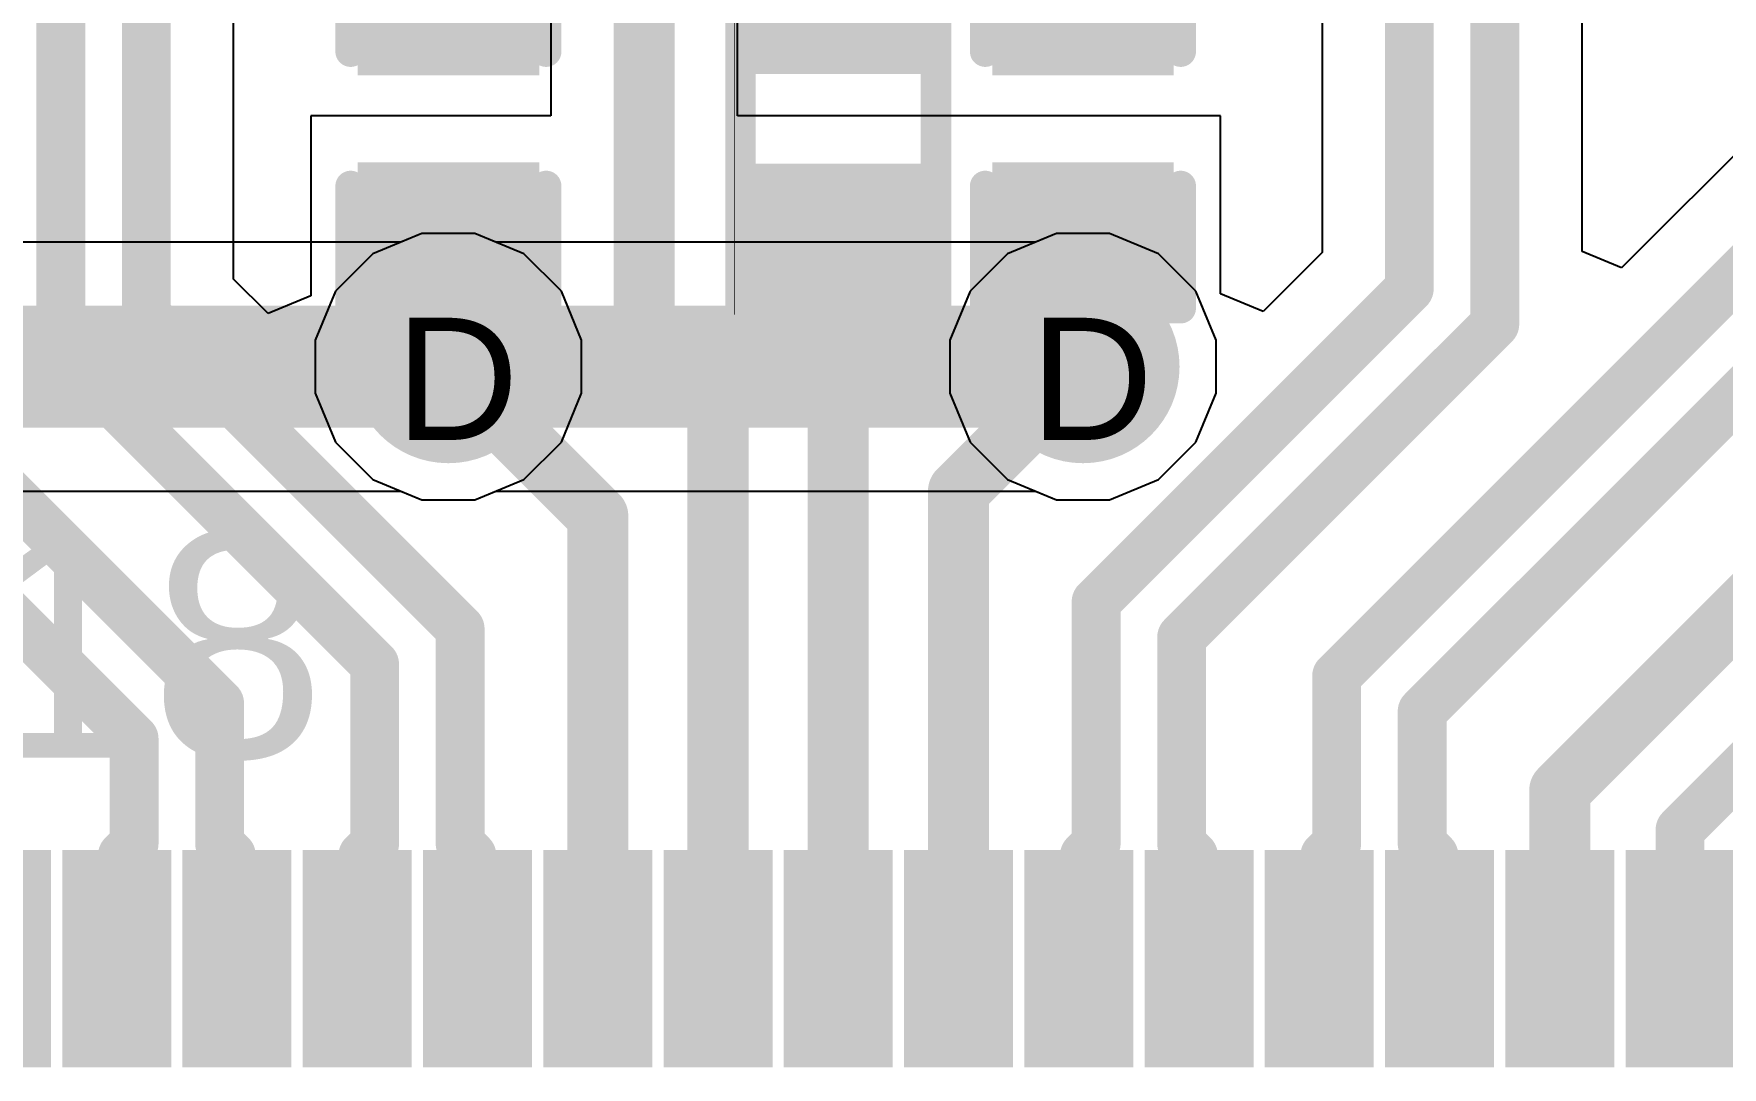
# Model space of a CAD drawing. Header units: inches. Extents: x 0 to 5032, y 0 to 5323.
# Drawn here: x 140.1 to 147.12, y 78.59 to 82.89 of the extents above; entities that cross this region are included whole.
import ezdxf

# ---------------------------------------------------------------- set-up
doc = ezdxf.new("R2010")
doc.units = ezdxf.units.IN
for name, color, linetype in [('Bottom Layer', 5, 'Continuous'), ('Bottom Solder', 6, 'Continuous'), ('Drill Drawing', 1, 'Continuous'), ('Layer 1', 16, 'Continuous'), ('Layer 2', 76, 'Continuous'), ('Top Layer', 1, 'Continuous'), ('Top Overlay', 2, 'Continuous'), ('Top Paste', 8, 'Continuous'), ('Top Solder', 216, 'Continuous'), ('Via Holes', 16, 'Continuous')]:
    doc.layers.add(name, color=color, linetype=linetype)
doc.styles.add('Arial', font='', dxfattribs={"height": 0.2})
doc.styles.get('Arial').set_extended_font_data('Arial')

# ---------------------------------------------------------------- blocks, each defined once
blk = doc.blocks.new('____0402_183')
at = {"layer": 'Top Layer'}
for points in [[(-0.6985, -0.3175), (-0.6985, 0.3174999999999999), (-0.2413000000000001, 0.3175), (-0.2412999999999999, -0.3174999999999999)], [(0.2413000000000001, -0.3175), (0.2412999999999999, 0.3174999999999999), (0.6985, 0.3175), (0.6985, -0.3174999999999999)]]:
    blk.add_hatch(color=1, dxfattribs=at).paths.add_polyline_path(points)
at = {"layer": 'Top Paste'}
for points in [[(-0.6985, -0.3175), (-0.6985, 0.3174999999999999), (-0.2413000000000001, 0.3175), (-0.2412999999999999, -0.3174999999999999)], [(0.2413000000000001, -0.3175), (0.2412999999999999, 0.3174999999999999), (0.6985, 0.3175), (0.6985, -0.3174999999999999)]]:
    blk.add_hatch(color=8, dxfattribs=at).paths.add_polyline_path(points)
at = {"layer": 'Top Solder'}
for points in [[(-0.7584998799999999, -0.3774998800000001), (-0.7584998799999999, 0.3774998799999999), (-0.1813001200000001, 0.3774998800000001), (-0.1813001199999999, -0.3774998799999999)], [(0.1813001200000001, -0.3774998800000001), (0.1813001199999999, 0.3774998799999999), (0.7584998799999999, 0.3774998800000001), (0.7584998799999999, -0.3774998799999999)]]:
    blk.add_hatch(color=216, dxfattribs=at).paths.add_polyline_path(points)
at = {"layer": 'Top Overlay'}
for points in [[(-0.2794, 0.4064, 0.127, 0.127, 0), (-0.7874, 0.4064, 0.127, 0.127, 0)], [(-0.7874, -0.4064, 0.127, 0.127, 0), (-0.7874, 0.4064, 0.127, 0.127, 0)], [(0.7874, 0.4064, 0.127, 0.127, 0), (0.2794, 0.4064, 0.127, 0.127, 0)], [(0.7874, -0.4064, 0.127, 0.127, 0), (0.7874, 0.4064, 0.127, 0.127, 0)], [(-0.2794, -0.4064, 0.127, 0.127, 0), (-0.7874, -0.4064, 0.127, 0.127, 0)], [(0.7874, -0.4064, 0.127, 0.127, 0), (0.2794, -0.4064, 0.127, 0.127, 0)]]:
    blk.add_lwpolyline(points, format="xyseb", dxfattribs=at)
for points in [[(-0.8191499999999999, 0.4064, 0.0635, 0.0635, 1), (-0.7556499999999999, 0.4064, 0.0635, 0.0635, 1)], [(-0.8191499999999999, 0.4064, 0.0635, 0.0635, 1), (-0.7556499999999999, 0.4064, 0.0635, 0.0635, 1)], [(-0.31115, 0.4064, 0.0635, 0.0635, 1), (-0.24765, 0.4064, 0.0635, 0.0635, 1)], [(0.24765, 0.4064, 0.0635, 0.0635, 1), (0.31115, 0.4064, 0.0635, 0.0635, 1)], [(0.7556499999999999, 0.4064, 0.0635, 0.0635, 1), (0.8191499999999999, 0.4064, 0.0635, 0.0635, 1)], [(0.7556499999999999, 0.4064, 0.0635, 0.0635, 1), (0.8191499999999999, 0.4064, 0.0635, 0.0635, 1)], [(-0.8191499999999999, -0.4064, 0.0635, 0.0635, 1), (-0.7556499999999999, -0.4064, 0.0635, 0.0635, 1)], [(-0.8191499999999999, -0.4064, 0.0635, 0.0635, 1), (-0.7556499999999999, -0.4064, 0.0635, 0.0635, 1)], [(-0.31115, -0.4064, 0.0635, 0.0635, 1), (-0.24765, -0.4064, 0.0635, 0.0635, 1)], [(0.24765, -0.4064, 0.0635, 0.0635, 1), (0.31115, -0.4064, 0.0635, 0.0635, 1)], [(0.7556499999999999, -0.4064, 0.0635, 0.0635, 1), (0.8191499999999999, -0.4064, 0.0635, 0.0635, 1)], [(0.7556499999999999, -0.4064, 0.0635, 0.0635, 1), (0.8191499999999999, -0.4064, 0.0635, 0.0635, 1)]]:
    blk.add_lwpolyline(points, format="xyseb", close=True, dxfattribs=at)
blk = doc.blocks.new('____0402_184')
at = {"layer": 'Top Layer'}
for points in [[(-0.6985, -0.3175), (-0.6985, 0.3174999999999999), (-0.2413000000000001, 0.3175), (-0.2412999999999999, -0.3174999999999999)], [(0.2413000000000001, -0.3175), (0.2412999999999999, 0.3174999999999999), (0.6985, 0.3175), (0.6985, -0.3174999999999999)]]:
    blk.add_hatch(color=1, dxfattribs=at).paths.add_polyline_path(points)
at = {"layer": 'Top Paste'}
for points in [[(-0.6985, -0.3175), (-0.6985, 0.3174999999999999), (-0.2413000000000001, 0.3175), (-0.2412999999999999, -0.3174999999999999)], [(0.2413000000000001, -0.3175), (0.2412999999999999, 0.3174999999999999), (0.6985, 0.3175), (0.6985, -0.3174999999999999)]]:
    blk.add_hatch(color=8, dxfattribs=at).paths.add_polyline_path(points)
at = {"layer": 'Top Solder'}
for points in [[(-0.7584998799999999, -0.3774998800000001), (-0.7584998799999999, 0.3774998799999999), (-0.1813001200000001, 0.3774998800000001), (-0.1813001199999999, -0.3774998799999999)], [(0.1813001200000001, -0.3774998800000001), (0.1813001199999999, 0.3774998799999999), (0.7584998799999999, 0.3774998800000001), (0.7584998799999999, -0.3774998799999999)]]:
    blk.add_hatch(color=216, dxfattribs=at).paths.add_polyline_path(points)
at = {"layer": 'Top Overlay'}
for points in [[(-0.2794, 0.4064, 0.127, 0.127, 0), (-0.7874, 0.4064, 0.127, 0.127, 0)], [(-0.7874, -0.4064, 0.127, 0.127, 0), (-0.7874, 0.4064, 0.127, 0.127, 0)], [(0.7874, 0.4064, 0.127, 0.127, 0), (0.2794, 0.4064, 0.127, 0.127, 0)], [(0.7874, -0.4064, 0.127, 0.127, 0), (0.7874, 0.4064, 0.127, 0.127, 0)], [(-0.2794, -0.4064, 0.127, 0.127, 0), (-0.7874, -0.4064, 0.127, 0.127, 0)], [(0.7874, -0.4064, 0.127, 0.127, 0), (0.2794, -0.4064, 0.127, 0.127, 0)]]:
    blk.add_lwpolyline(points, format="xyseb", dxfattribs=at)
for points in [[(-0.8191499999999999, 0.4064, 0.0635, 0.0635, 1), (-0.7556499999999999, 0.4064, 0.0635, 0.0635, 1)], [(-0.8191499999999999, 0.4064, 0.0635, 0.0635, 1), (-0.7556499999999999, 0.4064, 0.0635, 0.0635, 1)], [(-0.31115, 0.4064, 0.0635, 0.0635, 1), (-0.24765, 0.4064, 0.0635, 0.0635, 1)], [(0.24765, 0.4064, 0.0635, 0.0635, 1), (0.31115, 0.4064, 0.0635, 0.0635, 1)], [(0.7556499999999999, 0.4064, 0.0635, 0.0635, 1), (0.8191499999999999, 0.4064, 0.0635, 0.0635, 1)], [(0.7556499999999999, 0.4064, 0.0635, 0.0635, 1), (0.8191499999999999, 0.4064, 0.0635, 0.0635, 1)], [(-0.8191499999999999, -0.4064, 0.0635, 0.0635, 1), (-0.7556499999999999, -0.4064, 0.0635, 0.0635, 1)], [(-0.8191499999999999, -0.4064, 0.0635, 0.0635, 1), (-0.7556499999999999, -0.4064, 0.0635, 0.0635, 1)], [(-0.31115, -0.4064, 0.0635, 0.0635, 1), (-0.24765, -0.4064, 0.0635, 0.0635, 1)], [(0.24765, -0.4064, 0.0635, 0.0635, 1), (0.31115, -0.4064, 0.0635, 0.0635, 1)], [(0.7556499999999999, -0.4064, 0.0635, 0.0635, 1), (0.8191499999999999, -0.4064, 0.0635, 0.0635, 1)], [(0.7556499999999999, -0.4064, 0.0635, 0.0635, 1), (0.8191499999999999, -0.4064, 0.0635, 0.0635, 1)]]:
    blk.add_lwpolyline(points, format="xyseb", close=True, dxfattribs=at)
blk = doc.blocks.new('R___0402_203')
at = {"layer": 'Top Layer'}
for points in [[(-0.6985, -0.3175), (-0.6985, 0.3174999999999999), (-0.2413000000000001, 0.3175), (-0.2412999999999999, -0.3174999999999999)], [(0.2413000000000001, -0.3175), (0.2412999999999999, 0.3174999999999999), (0.6985, 0.3175), (0.6985, -0.3174999999999999)]]:
    blk.add_hatch(color=1, dxfattribs=at).paths.add_polyline_path(points)
at = {"layer": 'Top Paste'}
for points in [[(-0.6985, -0.3175), (-0.6985, 0.3174999999999999), (-0.2413000000000001, 0.3175), (-0.2412999999999999, -0.3174999999999999)], [(0.2413000000000001, -0.3175), (0.2412999999999999, 0.3174999999999999), (0.6985, 0.3175), (0.6985, -0.3174999999999999)]]:
    blk.add_hatch(color=8, dxfattribs=at).paths.add_polyline_path(points)
at = {"layer": 'Top Solder'}
for points in [[(-0.75350116, -0.3725011600000001), (-0.75350116, 0.3725011599999999), (-0.18629884, 0.3725011600000001), (-0.1862988399999999, -0.3725011599999999)], [(0.18629884, -0.3725011600000001), (0.1862988399999999, 0.3725011599999999), (0.75350116, 0.3725011600000001), (0.75350116, -0.3725011599999999)]]:
    blk.add_hatch(color=216, dxfattribs=at).paths.add_polyline_path(points)
at = {"layer": 'Top Overlay'}
for points in [[(-0.7874, -0.4064, 0.127, 0.127, 0), (-0.7874, 0.4064, 0.127, 0.127, 0)], [(0.7874, 0.4064, 0.127, 0.127, 0), (-0.7874, 0.4064, 0.127, 0.127, 0)], [(0.7874, -0.4064, 0.127, 0.127, 0), (0.7874, 0.4064, 0.127, 0.127, 0)], [(0.7874, -0.4064, 0.127, 0.127, 0), (-0.7874, -0.4064, 0.127, 0.127, 0)], [(0.8128, -0.4318, 0.0032258, 0.0032258, 0), (-0.8128, -0.4318, 0.0032258, 0.0032258, 0)]]:
    blk.add_lwpolyline(points, format="xyseb", dxfattribs=at)
for points in [[(-0.8191499999999999, 0.4064, 0.0635, 0.0635, 1), (-0.7556499999999999, 0.4064, 0.0635, 0.0635, 1)], [(-0.8191499999999999, 0.4064, 0.0635, 0.0635, 1), (-0.7556499999999999, 0.4064, 0.0635, 0.0635, 1)], [(0.7556499999999999, 0.4064, 0.0635, 0.0635, 1), (0.8191499999999999, 0.4064, 0.0635, 0.0635, 1)], [(0.7556499999999999, 0.4064, 0.0635, 0.0635, 1), (0.8191499999999999, 0.4064, 0.0635, 0.0635, 1)], [(-0.8191499999999999, -0.4064, 0.0635, 0.0635, 1), (-0.7556499999999999, -0.4064, 0.0635, 0.0635, 1)], [(-0.8191499999999999, -0.4064, 0.0635, 0.0635, 1), (-0.7556499999999999, -0.4064, 0.0635, 0.0635, 1)], [(0.7556499999999999, -0.4064, 0.0635, 0.0635, 1), (0.8191499999999999, -0.4064, 0.0635, 0.0635, 1)], [(0.7556499999999999, -0.4064, 0.0635, 0.0635, 1), (0.8191499999999999, -0.4064, 0.0635, 0.0635, 1)], [(-0.81360518, -0.4318, 0.0016129, 0.0016129, 1), (-0.8119948199999999, -0.4318, 0.0016129, 0.0016129, 1)], [(0.8119948199999999, -0.4318, 0.0016129, 0.0016129, 1), (0.81360518, -0.4318, 0.0016129, 0.0016129, 1)]]:
    blk.add_lwpolyline(points, format="xyseb", close=True, dxfattribs=at)
blk = doc.blocks.new('QFN_64_EP_9_9__208')
at = {"layer": 'Top Layer'}
for points in [[(-3.37500087, 4.050000789999999), (-3.37500087, 4.75000193), (-3.12500137, 4.75000193), (-3.12500137, 4.050000789999999)], [(-2.87499933, 4.050000789999999), (-2.87499933, 4.75000193), (-2.62499983, 4.75000193), (-2.62499983, 4.050000789999999)], [(-2.37500033, 4.050000789999999), (-2.37500033, 4.75000193), (-2.12500083, 4.75000193), (-2.12500083, 4.050000789999999)], [(-1.87499879, 4.050000789999999), (-1.87499879, 4.75000193), (-1.62499929, 4.75000193), (-1.62499929, 4.050000789999999)], [(-1.37499979, 4.050000789999999), (-1.37499979, 4.75000193), (-1.12500029, 4.75000193), (-1.12500029, 4.050000789999999)], [(-0.8750007900000001, 4.050000789999999), (-0.8750007900000001, 4.75000193), (-0.6250012899999999, 4.75000193), (-0.6250012899999999, 4.050000789999999)], [(-0.37499925, 4.050000789999999), (-0.37499925, 4.75000193), (-0.12499975, 4.75000193), (-0.12499975, 4.050000789999999)], [(0.12499975, 4.050000789999999), (0.12499975, 4.75000193), (0.37499925, 4.75000193), (0.37499925, 4.050000789999999)], [(0.6250012899999999, 4.050000789999999), (0.6250012899999999, 4.75000193), (0.8750007900000001, 4.75000193), (0.8750007900000001, 4.050000789999999)], [(1.12500029, 4.050000789999999), (1.12500029, 4.75000193), (1.37499979, 4.75000193), (1.37499979, 4.050000789999999)], [(1.62499929, 4.050000789999999), (1.62499929, 4.75000193), (1.87499879, 4.75000193), (1.87499879, 4.050000789999999)], [(2.12500083, 4.050000789999999), (2.12500083, 4.75000193), (2.37500033, 4.75000193), (2.37500033, 4.050000789999999)], [(2.62499983, 4.050000789999999), (2.62499983, 4.75000193), (2.87499933, 4.75000193), (2.87499933, 4.050000789999999)], [(3.12500137, 4.050000789999999), (3.12500137, 4.75000193), (3.37500087, 4.75000193), (3.37500087, 4.050000789999999)]]:
    blk.add_hatch(color=1, dxfattribs=at).paths.add_polyline_path(points)
at = {"layer": 'Top Paste'}
for points in [[(-3.37500087, 4.050000789999999), (-3.37500087, 4.75000193), (-3.12500137, 4.75000193), (-3.12500137, 4.050000789999999)], [(-2.87499933, 4.050000789999999), (-2.87499933, 4.75000193), (-2.62499983, 4.75000193), (-2.62499983, 4.050000789999999)], [(-2.37500033, 4.050000789999999), (-2.37500033, 4.75000193), (-2.12500083, 4.75000193), (-2.12500083, 4.050000789999999)], [(-1.87499879, 4.050000789999999), (-1.87499879, 4.75000193), (-1.62499929, 4.75000193), (-1.62499929, 4.050000789999999)], [(-1.37499979, 4.050000789999999), (-1.37499979, 4.75000193), (-1.12500029, 4.75000193), (-1.12500029, 4.050000789999999)], [(-0.8750007900000001, 4.050000789999999), (-0.8750007900000001, 4.75000193), (-0.6250012899999999, 4.75000193), (-0.6250012899999999, 4.050000789999999)], [(-0.37499925, 4.050000789999999), (-0.37499925, 4.75000193), (-0.12499975, 4.75000193), (-0.12499975, 4.050000789999999)], [(0.12499975, 4.050000789999999), (0.12499975, 4.75000193), (0.37499925, 4.75000193), (0.37499925, 4.050000789999999)], [(0.6250012899999999, 4.050000789999999), (0.6250012899999999, 4.75000193), (0.8750007900000001, 4.75000193), (0.8750007900000001, 4.050000789999999)], [(1.12500029, 4.050000789999999), (1.12500029, 4.75000193), (1.37499979, 4.75000193), (1.37499979, 4.050000789999999)], [(1.62499929, 4.050000789999999), (1.62499929, 4.75000193), (1.87499879, 4.75000193), (1.87499879, 4.050000789999999)], [(2.12500083, 4.050000789999999), (2.12500083, 4.75000193), (2.37500033, 4.75000193), (2.37500033, 4.050000789999999)], [(2.62499983, 4.050000789999999), (2.62499983, 4.75000193), (2.87499933, 4.75000193), (2.87499933, 4.050000789999999)], [(3.12500137, 4.050000789999999), (3.12500137, 4.75000193), (3.37500087, 4.75000193), (3.37500087, 4.050000789999999)]]:
    blk.add_hatch(color=8, dxfattribs=at).paths.add_polyline_path(points)
at = {"layer": 'Top Solder'}
for points in [[(-3.97659987, 3.94840079), (-3.97659987, 4.85160193), (-3.52340037, 4.85160193), (-3.52340037, 3.94840079)], [(-3.47660087, 3.94840079), (-3.47660087, 4.85160193), (-3.02340137, 4.85160193), (-3.02340137, 3.94840079)], [(-2.97659933, 3.94840079), (-2.97659933, 4.85160193), (-2.52339983, 4.85160193), (-2.52339983, 3.94840079)], [(-2.47660033, 3.94840079), (-2.47660033, 4.85160193), (-2.02340083, 4.85160193), (-2.02340083, 3.94840079)], [(-1.97659879, 3.94840079), (-1.97659879, 4.85160193), (-1.52339929, 4.85160193), (-1.52339929, 3.94840079)], [(-1.47659979, 3.94840079), (-1.47659979, 4.85160193), (-1.02340029, 4.85160193), (-1.02340029, 3.94840079)], [(-0.9766007899999999, 3.94840079), (-0.9766007899999999, 4.85160193), (-0.5234012899999999, 4.85160193), (-0.5234012899999999, 3.94840079)], [(-0.47659925, 3.94840079), (-0.47659925, 4.85160193), (-0.02339974999999996, 4.85160193), (-0.02339975000000004, 3.94840079)], [(0.02339974999999996, 3.94840079), (0.02339975000000004, 4.85160193), (0.47659925, 4.85160193), (0.47659925, 3.94840079)], [(0.5234012899999999, 3.94840079), (0.5234012899999999, 4.85160193), (0.9766007899999999, 4.85160193), (0.9766007899999999, 3.94840079)], [(1.02340029, 3.94840079), (1.02340029, 4.85160193), (1.47659979, 4.85160193), (1.47659979, 3.94840079)], [(1.52339929, 3.94840079), (1.52339929, 4.85160193), (1.97659879, 4.85160193), (1.97659879, 3.94840079)], [(2.02340083, 3.94840079), (2.02340083, 4.85160193), (2.47660033, 4.85160193), (2.47660033, 3.94840079)], [(2.52339983, 3.94840079), (2.52339983, 4.85160193), (2.97659933, 4.85160193), (2.97659933, 3.94840079)], [(3.02340137, 3.94840079), (3.02340137, 4.85160193), (3.47660087, 4.85160193), (3.47660087, 3.94840079)]]:
    blk.add_hatch(color=216, dxfattribs=at).paths.add_polyline_path(points)

msp = doc.modelspace()

# ---------------------------------------------------------------- hatches: boundary and pattern name
at = {"layer": 'Bottom Layer'}
h = msp.add_hatch(color=5, dxfattribs=at)
edge = h.paths.add_edge_path()
edge.add_arc((141.82374988, 81.5023008), 0.2999994, 0, 360)
h = msp.add_hatch(color=5, dxfattribs=at)
edge = h.paths.add_edge_path()
edge.add_arc((144.46214948, 81.5023008), 0.2999994, 0, 360)
at = {"layer": 'Bottom Solder'}
h = msp.add_hatch(color=6, dxfattribs=at)
edge = h.paths.add_edge_path()
edge.add_arc((141.82374988, 81.5023008), 0.4015993999999999, 0, 360)
h = msp.add_hatch(color=6, dxfattribs=at)
edge = h.paths.add_edge_path()
edge.add_arc((144.46214948, 81.5023008), 0.4015993999999999, 0, 360)
at = {"layer": 'Layer 1'}
h = msp.add_hatch(color=16, dxfattribs=at)
edge = h.paths.add_edge_path()
edge.add_arc((141.82374988, 81.5023008), 0.2999994, 0, 360)
h = msp.add_hatch(color=16, dxfattribs=at)
edge = h.paths.add_edge_path()
edge.add_arc((144.46214948, 81.5023008), 0.2999994, 0, 360)
at = {"layer": 'Layer 2'}
h = msp.add_hatch(color=76, dxfattribs=at)
edge = h.paths.add_edge_path()
edge.add_arc((141.82374988, 81.5023008), 0.2999994, 0, 360)
h = msp.add_hatch(color=76, dxfattribs=at)
edge = h.paths.add_edge_path()
edge.add_arc((144.46214948, 81.5023008), 0.2999994, 0, 360)
at = {"layer": 'Top Layer'}
h = msp.add_hatch(color=1, dxfattribs=at)
edge = h.paths.add_edge_path()
edge.add_arc((141.82374988, 81.5023008), 0.2999994, 0, 360)
h = msp.add_hatch(color=1, dxfattribs=at)
edge = h.paths.add_edge_path()
edge.add_arc((144.46214948, 81.5023008), 0.2999994, 0, 360)
at = {"layer": 'Top Solder'}
h = msp.add_hatch(color=216, dxfattribs=at)
edge = h.paths.add_edge_path()
edge.add_arc((141.82374988, 81.5023008), 0.4015993999999999, 0, 360)
h = msp.add_hatch(color=216, dxfattribs=at)
edge = h.paths.add_edge_path()
edge.add_arc((144.46214948, 81.5023008), 0.4015993999999999, 0, 360)
at = {"layer": 'Via Holes'}
h = msp.add_hatch(color=7, dxfattribs=at)
edge = h.paths.add_edge_path()
edge.add_arc((141.82374988, 81.5023008), 0.1499997, 0, 360)
h = msp.add_hatch(color=7, dxfattribs=at)
edge = h.paths.add_edge_path()
edge.add_arc((144.46214948, 81.5023008), 0.1499997, 0, 360)

# ---------------------------------------------------------------- linework, layer by layer
at = {"layer": 'Bottom Layer'}
for p, q in [((141.62652396, 82.02025252), (136.63751692, 82.02025252)), ((141.71355198, 82.0563002), (141.62652396, 82.02025252)), ((141.93394778, 82.0563002), (141.71355198, 82.0563002)), ((142.0209758, 82.02025252), (141.93394778, 82.0563002)), ((144.26492356, 82.02025252), (142.0209758, 82.02025252)), ((144.35195158, 82.0563002), (144.26492356, 82.02025252)), ((144.57234738, 82.0563002), (144.35195158, 82.0563002)), ((144.77596394, 81.9719595), (144.57234738, 82.0563002)), ((144.93180818, 81.81611526), (144.77596394, 81.9719595)), ((145.01614888, 81.61249869999999), (144.93180818, 81.81611526)), ((145.01614888, 81.39210289999998), (145.01614888, 81.61249869999999)), ((144.93180818, 81.18848634), (145.01614888, 81.39210289999998)), ((144.77596394, 81.0326421), (144.93180818, 81.18848634)), ((144.57234738, 80.94830139999999), (144.77596394, 81.0326421)), ((136.85206056, 80.98434908), (141.62652396, 80.98434908)), ((141.62652396, 80.98434908), (141.71355198, 80.94830139999999)), ((141.71355198, 80.94830139999999), (141.93394778, 80.94830139999999)), ((141.93394778, 80.94830139999999), (142.0209758, 80.98434908)), ((142.0209758, 80.98434908), (144.26492356, 80.98434908)), ((144.26492356, 80.98434908), (144.35195158, 80.94830139999999)), ((144.35195158, 80.94830139999999), (144.57234738, 80.94830139999999))]:
    msp.add_line(p, q, dxfattribs=at)
for points in [[(136.63751692, 81.5023008, 0.508, 0.508, 0), (141.82374988, 81.5023008, 0.508, 0.508, 0)], [(141.82374988, 81.5023008, 0.508, 0.508, 0), (144.46214948, 81.5023008, 0.508, 0.508, 0)]]:
    msp.add_lwpolyline(points, format="xyseb", dxfattribs=at)
for points in [[(141.69674988, 81.5023008, 0.254, 0.254, 1), (141.95074988, 81.5023008, 0.254, 0.254, 1)], [(141.69674988, 81.5023008, 0.254, 0.254, 1), (141.95074988, 81.5023008, 0.254, 0.254, 1)], [(144.33514948, 81.5023008, 0.254, 0.254, 1), (144.58914948, 81.5023008, 0.254, 0.254, 1)]]:
    msp.add_lwpolyline(points, format="xyseb", close=True, dxfattribs=at)
at = {"layer": 'Layer 1'}
for p, q in [((141.71355198, 82.0563002), (141.50993542, 81.9719595)), ((141.93394778, 82.0563002), (141.71355198, 82.0563002)), ((142.13756434, 81.9719595), (141.93394778, 82.0563002)), ((144.35195158, 82.0563002), (144.14833502, 81.9719595)), ((144.57234738, 82.0563002), (144.35195158, 82.0563002)), ((144.77596394, 81.9719595), (144.57234738, 82.0563002)), ((141.50993542, 81.9719595), (141.35409118, 81.81611526)), ((142.29340858, 81.81611526), (142.13756434, 81.9719595)), ((144.14833502, 81.9719595), (143.99249078, 81.81611526)), ((144.93180818, 81.81611526), (144.77596394, 81.9719595)), ((141.35409118, 81.81611526), (141.26975048, 81.61249869999999)), ((142.37774928, 81.61249869999999), (142.29340858, 81.81611526)), ((143.99249078, 81.81611526), (143.90815008, 81.61249869999999)), ((145.01614888, 81.61249869999999), (144.93180818, 81.81611526)), ((141.26975048, 81.61249869999999), (141.26975048, 81.39210289999998)), ((142.37774928, 81.39210289999998), (142.37774928, 81.61249869999999)), ((143.90815008, 81.61249869999999), (143.90815008, 81.39210289999998)), ((145.01614888, 81.39210289999998), (145.01614888, 81.61249869999999)), ((141.26975048, 81.39210289999998), (141.35409118, 81.18848634)), ((142.29340858, 81.18848634), (142.37774928, 81.39210289999998)), ((143.90815008, 81.39210289999998), (143.99249078, 81.18848634)), ((144.93180818, 81.18848634), (145.01614888, 81.39210289999998)), ((141.35409118, 81.18848634), (141.50993542, 81.0326421)), ((142.13756434, 81.0326421), (142.29340858, 81.18848634)), ((143.99249078, 81.18848634), (144.14833502, 81.0326421)), ((144.77596394, 81.0326421), (144.93180818, 81.18848634)), ((141.50993542, 81.0326421), (141.71355198, 80.94830139999999)), ((141.93394778, 80.94830139999999), (142.13756434, 81.0326421)), ((144.14833502, 81.0326421), (144.35195158, 80.94830139999999)), ((144.57234738, 80.94830139999999), (144.77596394, 81.0326421)), ((141.71355198, 80.94830139999999), (141.93394778, 80.94830139999999)), ((144.35195158, 80.94830139999999), (144.57234738, 80.94830139999999))]:
    msp.add_line(p, q, dxfattribs=at)
at = {"layer": 'Layer 2'}
for p, q in [((141.71355198, 82.0563002), (141.50993542, 81.9719595)), ((141.93394778, 82.0563002), (141.71355198, 82.0563002)), ((142.13756434, 81.9719595), (141.93394778, 82.0563002)), ((144.35195158, 82.0563002), (144.14833502, 81.9719595)), ((144.57234738, 82.0563002), (144.35195158, 82.0563002)), ((144.77596394, 81.9719595), (144.57234738, 82.0563002)), ((141.50993542, 81.9719595), (141.35409118, 81.81611526)), ((142.29340858, 81.81611526), (142.13756434, 81.9719595)), ((144.14833502, 81.9719595), (143.99249078, 81.81611526)), ((144.93180818, 81.81611526), (144.77596394, 81.9719595)), ((141.35409118, 81.81611526), (141.26975048, 81.61249869999999)), ((142.37774928, 81.61249869999999), (142.29340858, 81.81611526)), ((143.99249078, 81.81611526), (143.90815008, 81.61249869999999)), ((145.01614888, 81.61249869999999), (144.93180818, 81.81611526)), ((141.26975048, 81.61249869999999), (141.26975048, 81.39210289999998)), ((142.37774928, 81.39210289999998), (142.37774928, 81.61249869999999)), ((143.90815008, 81.61249869999999), (143.90815008, 81.39210289999998)), ((145.01614888, 81.39210289999998), (145.01614888, 81.61249869999999)), ((141.26975048, 81.39210289999998), (141.35409118, 81.18848634)), ((142.29340858, 81.18848634), (142.37774928, 81.39210289999998)), ((143.90815008, 81.39210289999998), (143.99249078, 81.18848634)), ((144.93180818, 81.18848634), (145.01614888, 81.39210289999998)), ((141.35409118, 81.18848634), (141.50993542, 81.0326421)), ((142.13756434, 81.0326421), (142.29340858, 81.18848634)), ((143.99249078, 81.18848634), (144.14833502, 81.0326421)), ((144.77596394, 81.0326421), (144.93180818, 81.18848634)), ((141.50993542, 81.0326421), (141.71355198, 80.94830139999999)), ((141.93394778, 80.94830139999999), (142.13756434, 81.0326421)), ((144.14833502, 81.0326421), (144.35195158, 80.94830139999999)), ((144.57234738, 80.94830139999999), (144.77596394, 81.0326421)), ((141.71355198, 80.94830139999999), (141.93394778, 80.94830139999999)), ((144.35195158, 80.94830139999999), (144.57234738, 80.94830139999999))]:
    msp.add_line(p, q, dxfattribs=at)
at = {"layer": 'Top Layer'}
for p, q in [((140.9305665, 81.8665749), (140.9305665, 84.35045613999999)), ((142.2492075, 83.81195582), (142.2492075, 82.54563374)), ((143.02613762, 82.54563374), (143.02613762, 83.3363332)), ((145.45638422, 83.35514698), (145.45638422, 81.97674486)), ((146.53711866, 81.98128129999999), (146.53711866, 83.35514698)), ((147.56411178, 82.77596602), (146.70138554, 81.91323978)), ((142.2492075, 82.54563374), (141.25224988, 82.54563374)), ((141.25224988, 82.54563374), (141.25224988, 81.79633881999999)), ((145.03364948, 82.54563374), (143.02613762, 82.54563374)), ((145.03364948, 81.80545996), (145.03364948, 82.54563374)), ((145.45638422, 81.97674486), (145.21144948, 81.73181011999999)), ((146.70138554, 81.91323978), (146.53711866, 81.98128129999999)), ((141.07444988, 81.72269152), (140.9305665, 81.8665749)), ((141.25224988, 81.79633881999999), (141.07444988, 81.72269152)), ((145.21144948, 81.73181011999999), (145.03364948, 81.80545996))]:
    msp.add_line(p, q, dxfattribs=at)
for points in [[(140.56799928, 81.71639232, 0.2032, 0.2032, 0), (140.56799928, 111.19219316, 0.2032, 0.2032, 0)], [(140.21239928, 81.56910026, 0.2032, 0.2032, 0), (140.21239928, 111.0449011, 0.2032, 0.2032, 0)], [(142.63767256, 81.62229294, 0.254, 0.254, 0), (142.63767256, 83.81195582, 0.254, 0.254, 0)], [(145.81895144, 81.82655974, 0.2032, 0.2032, 0), (145.81895144, 83.59040178, 0.2032, 0.2032, 0)], [(146.17455144, 81.67926768, 0.2032, 0.2032, 0), (146.17455144, 83.59040178, 0.2032, 0.2032, 0)], [(145.51695052, 80.21605496, 0.2032, 0.2032, 0), (147.92667646, 82.6257809, 0.2032, 0.2032, 0)], [(145.87255052, 80.0687629, 0.2032, 0.2032, 0), (148.07396852, 82.27018089999999, 0.2032, 0.2032, 0)], [(141.82374988, 81.5023008, 0.254, 0.254, 0), (141.82374988, 82.06303374, 0.254, 0.254, 0)], [(143.4447474, 79.04043628, 0.254, 0.254, 0), (143.4447474, 82.06303374, 0.254, 0.254, 0)], [(144.46214948, 81.5023008, 0.254, 0.254, 0), (144.46214948, 82.06303374, 0.254, 0.254, 0)], [(146.44474902, 79.7402774, 0.254, 0.254, 0), (148.71690602, 82.01243439999999, 0.254, 0.254, 0)], [(144.51694998, 80.52456081999999, 0.2032, 0.2032, 0), (145.8189489, 81.82655974, 0.2032, 0.2032, 0)], [(145.8189489, 81.82655974, 0.2032, 0.2032, 0), (145.81895144, 81.82655974, 0.2032, 0.2032, 0)], [(140.56799928, 81.71639232, 0.2032, 0.2032, 0), (141.87254836, 80.41184324, 0.2032, 0.2032, 0)], [(139.30035132, 81.67427403999999, 0.2032, 0.2032, 0), (140.87255036, 80.102075, 0.2032, 0.2032, 0)], [(142.63767256, 81.62229294, 0.254, 0.254, 0), (142.9447484, 81.3152171, 0.254, 0.254, 0)], [(145.9662435, 81.47095974, 0.2032, 0.2032, 0), (146.17455144, 81.67926768, 0.2032, 0.2032, 0)], [(140.21239928, 81.56910026, 0.2032, 0.2032, 0), (141.51694836, 80.26455118, 0.2032, 0.2032, 0)], [(138.94475132, 81.52698198, 0.2032, 0.2032, 0), (140.51695036, 79.95478294, 0.2032, 0.2032, 0)], [(141.82374988, 81.5023008, 0.254, 0.254, 0), (142.4447494, 80.88130128, 0.254, 0.254, 0)], [(143.94474894, 80.98490025999999, 0.254, 0.254, 0), (144.46214948, 81.5023008, 0.254, 0.254, 0)], [(144.87254998, 80.37726875999999, 0.2032, 0.2032, 0), (145.96624096, 81.47095974, 0.2032, 0.2032, 0)], [(145.96624096, 81.47095974, 0.2032, 0.2032, 0), (145.9662435, 81.47095974, 0.2032, 0.2032, 0)], [(142.9447484, 79.04043374, 0.254, 0.254, 0), (142.9447484, 81.3152171, 0.254, 0.254, 0)], [(143.94474894, 79.04043374, 0.254, 0.254, 0), (143.94474894, 80.98490025999999, 0.254, 0.254, 0)], [(142.4447494, 79.04043374, 0.254, 0.254, 0), (142.4447494, 80.88130128, 0.254, 0.254, 0)], [(144.51694998, 79.5186878, 0.2032, 0.2032, 0), (144.51694998, 80.52456081999999, 0.2032, 0.2032, 0)], [(141.87254836, 79.5186878, 0.2032, 0.2032, 0), (141.87254836, 80.41184324, 0.2032, 0.2032, 0)], [(144.87254998, 79.5186878, 0.2032, 0.2032, 0), (144.87254998, 80.37726875999999, 0.2032, 0.2032, 0)], [(141.51694836, 79.51868526, 0.2032, 0.2032, 0), (141.51694836, 80.26455118, 0.2032, 0.2032, 0)], [(145.51695052, 79.5186878, 0.2032, 0.2032, 0), (145.51695052, 80.21605496, 0.2032, 0.2032, 0)], [(140.87255036, 79.51868526, 0.2032, 0.2032, 0), (140.87255036, 80.102075, 0.2032, 0.2032, 0)], [(145.87255052, 79.51868526, 0.2032, 0.2032, 0), (145.87255052, 80.0687629, 0.2032, 0.2032, 0)], [(140.51695036, 79.5186878, 0.2032, 0.2032, 0), (140.51695036, 79.95478294, 0.2032, 0.2032, 0)], [(146.94475056, 79.57641438, 0.2032, 0.2032, 0), (147.29351288, 79.9251767, 0.2032, 0.2032, 0)], [(146.44474902, 79.04043374, 0.254, 0.254, 0), (146.44474902, 79.7402774, 0.254, 0.254, 0)], [(140.46814934, 79.46988678, 0.2032, 0.2032, 0), (140.51695036, 79.5186878, 0.2032, 0.2032, 0)], [(140.87255036, 79.51868526, 0.2032, 0.2032, 0), (140.92134884, 79.46988678, 0.2032, 0.2032, 0)], [(141.46814988, 79.46988678, 0.2032, 0.2032, 0), (141.51694836, 79.51868526, 0.2032, 0.2032, 0)], [(141.87254836, 79.5186878, 0.2032, 0.2032, 0), (141.92134938, 79.46988678, 0.2032, 0.2032, 0)], [(144.4681515, 79.46988932, 0.2032, 0.2032, 0), (144.51694998, 79.5186878, 0.2032, 0.2032, 0)], [(144.87254998, 79.5186878, 0.2032, 0.2032, 0), (144.92134846, 79.46988932, 0.2032, 0.2032, 0)], [(145.4681495, 79.46988678, 0.2032, 0.2032, 0), (145.51695052, 79.5186878, 0.2032, 0.2032, 0)], [(145.87255052, 79.51868526, 0.2032, 0.2032, 0), (145.921349, 79.46988678, 0.2032, 0.2032, 0)], [(146.94475056, 79.04043374, 0.2032, 0.2032, 0), (146.94475056, 79.57641438, 0.2032, 0.2032, 0)], [(140.46814934, 79.06383476, 0.2032, 0.2032, 0), (140.46814934, 79.46988678, 0.2032, 0.2032, 0)], [(140.92134884, 79.06383476, 0.2032, 0.2032, 0), (140.92134884, 79.46988678, 0.2032, 0.2032, 0)], [(141.46814988, 79.06383476, 0.2032, 0.2032, 0), (141.46814988, 79.46988678, 0.2032, 0.2032, 0)], [(141.92134938, 79.06383476, 0.2032, 0.2032, 0), (141.92134938, 79.46988678, 0.2032, 0.2032, 0)], [(144.4681515, 79.06383476, 0.2032, 0.2032, 0), (144.4681515, 79.46988932, 0.2032, 0.2032, 0)], [(144.92134846, 79.06383476, 0.2032, 0.2032, 0), (144.92134846, 79.46988932, 0.2032, 0.2032, 0)], [(145.4681495, 79.06383476, 0.2032, 0.2032, 0), (145.4681495, 79.46988678, 0.2032, 0.2032, 0)], [(145.921349, 79.06383476, 0.2032, 0.2032, 0), (145.921349, 79.46988678, 0.2032, 0.2032, 0)], [(140.44474832, 79.04043374, 0.2032, 0.2032, 0), (140.46814934, 79.06383476, 0.2032, 0.2032, 0)], [(140.92134884, 79.06383476, 0.2032, 0.2032, 0), (140.94474986, 79.04043374, 0.2032, 0.2032, 0)], [(141.44474886, 79.04043374, 0.2032, 0.2032, 0), (141.46814988, 79.06383476, 0.2032, 0.2032, 0)], [(141.92134938, 79.06383476, 0.2032, 0.2032, 0), (141.9447504, 79.04043374, 0.2032, 0.2032, 0)], [(143.4447474, 79.04043628, 0.254, 0.254, 0), (143.44474994, 79.04043374, 0.254, 0.254, 0)], [(144.44475048, 79.04043374, 0.2032, 0.2032, 0), (144.4681515, 79.06383476, 0.2032, 0.2032, 0)], [(144.92134846, 79.06383476, 0.2032, 0.2032, 0), (144.94474948, 79.04043374, 0.2032, 0.2032, 0)], [(145.44474848, 79.04043374, 0.2032, 0.2032, 0), (145.4681495, 79.06383476, 0.2032, 0.2032, 0)], [(145.921349, 79.06383476, 0.2032, 0.2032, 0), (145.94475002, 79.04043374, 0.2032, 0.2032, 0)]]:
    msp.add_lwpolyline(points, format="xyseb", dxfattribs=at)
for points in [[(141.76024988, 82.06303374, 0.127, 0.127, 1), (141.88724988, 82.06303374, 0.127, 0.127, 1)], [(143.3812474, 82.06303374, 0.127, 0.127, 1), (143.5082474, 82.06303374, 0.127, 0.127, 1)], [(144.39864948, 82.06303374, 0.127, 0.127, 1), (144.52564948, 82.06303374, 0.127, 0.127, 1)], [(145.7681489, 81.82655974, 0.1016, 0.1016, 1), (145.8697489, 81.82655974, 0.1016, 0.1016, 1)], [(145.7681489, 81.82655974, 0.1016, 0.1016, 1), (145.8697489, 81.82655974, 0.1016, 0.1016, 1)], [(145.76815144, 81.82655974, 0.1016, 0.1016, 1), (145.86975144, 81.82655974, 0.1016, 0.1016, 1)], [(145.76815144, 81.82655974, 0.1016, 0.1016, 1), (145.86975144, 81.82655974, 0.1016, 0.1016, 1)], [(140.51719928, 81.71639232, 0.1016, 0.1016, 1), (140.61879928, 81.71639232, 0.1016, 0.1016, 1)], [(140.51719928, 81.71639232, 0.1016, 0.1016, 1), (140.61879928, 81.71639232, 0.1016, 0.1016, 1)], [(142.57417256, 81.62229294, 0.127, 0.127, 1), (142.70117256, 81.62229294, 0.127, 0.127, 1)], [(142.57417256, 81.62229294, 0.127, 0.127, 1), (142.70117256, 81.62229294, 0.127, 0.127, 1)], [(146.12375144, 81.67926768, 0.1016, 0.1016, 1), (146.22535144, 81.67926768, 0.1016, 0.1016, 1)], [(146.12375144, 81.67926768, 0.1016, 0.1016, 1), (146.22535144, 81.67926768, 0.1016, 0.1016, 1)], [(140.16159928, 81.56910026, 0.1016, 0.1016, 1), (140.26319928, 81.56910026, 0.1016, 0.1016, 1)], [(140.16159928, 81.56910026, 0.1016, 0.1016, 1), (140.26319928, 81.56910026, 0.1016, 0.1016, 1)], [(141.76024988, 81.5023008, 0.127, 0.127, 1), (141.88724988, 81.5023008, 0.127, 0.127, 1)], [(141.76024988, 81.5023008, 0.127, 0.127, 1), (141.88724988, 81.5023008, 0.127, 0.127, 1)], [(144.39864948, 81.5023008, 0.127, 0.127, 1), (144.52564948, 81.5023008, 0.127, 0.127, 1)], [(144.39864948, 81.5023008, 0.127, 0.127, 1), (144.52564948, 81.5023008, 0.127, 0.127, 1)], [(145.91544096, 81.47095974, 0.1016, 0.1016, 1), (146.01704096, 81.47095974, 0.1016, 0.1016, 1)], [(145.91544096, 81.47095974, 0.1016, 0.1016, 1), (146.01704096, 81.47095974, 0.1016, 0.1016, 1)], [(145.9154435, 81.47095974, 0.1016, 0.1016, 1), (146.0170435, 81.47095974, 0.1016, 0.1016, 1)], [(145.9154435, 81.47095974, 0.1016, 0.1016, 1), (146.0170435, 81.47095974, 0.1016, 0.1016, 1)], [(142.8812484, 81.3152171, 0.127, 0.127, 1), (143.0082484, 81.3152171, 0.127, 0.127, 1)], [(142.8812484, 81.3152171, 0.127, 0.127, 1), (143.0082484, 81.3152171, 0.127, 0.127, 1)], [(143.88124894, 80.98490025999999, 0.127, 0.127, 1), (144.00824894, 80.98490025999999, 0.127, 0.127, 1)], [(143.88124894, 80.98490025999999, 0.127, 0.127, 1), (144.00824894, 80.98490025999999, 0.127, 0.127, 1)], [(142.3812494, 80.88130128, 0.127, 0.127, 1), (142.5082494, 80.88130128, 0.127, 0.127, 1)], [(142.3812494, 80.88130128, 0.127, 0.127, 1), (142.5082494, 80.88130128, 0.127, 0.127, 1)], [(144.46614998, 80.52456081999999, 0.1016, 0.1016, 1), (144.56774998, 80.52456081999999, 0.1016, 0.1016, 1)], [(144.46614998, 80.52456081999999, 0.1016, 0.1016, 1), (144.56774998, 80.52456081999999, 0.1016, 0.1016, 1)], [(141.82174836, 80.41184324, 0.1016, 0.1016, 1), (141.92334836, 80.41184324, 0.1016, 0.1016, 1)], [(141.82174836, 80.41184324, 0.1016, 0.1016, 1), (141.92334836, 80.41184324, 0.1016, 0.1016, 1)], [(144.82174998, 80.37726875999999, 0.1016, 0.1016, 1), (144.92334998, 80.37726875999999, 0.1016, 0.1016, 1)], [(144.82174998, 80.37726875999999, 0.1016, 0.1016, 1), (144.92334998, 80.37726875999999, 0.1016, 0.1016, 1)], [(141.46614836, 80.26455118, 0.1016, 0.1016, 1), (141.56774836, 80.26455118, 0.1016, 0.1016, 1)], [(141.46614836, 80.26455118, 0.1016, 0.1016, 1), (141.56774836, 80.26455118, 0.1016, 0.1016, 1)], [(145.46615052, 80.21605496, 0.1016, 0.1016, 1), (145.56775052, 80.21605496, 0.1016, 0.1016, 1)], [(145.46615052, 80.21605496, 0.1016, 0.1016, 1), (145.56775052, 80.21605496, 0.1016, 0.1016, 1)], [(140.82175036, 80.102075, 0.1016, 0.1016, 1), (140.92335036, 80.102075, 0.1016, 0.1016, 1)], [(140.82175036, 80.102075, 0.1016, 0.1016, 1), (140.92335036, 80.102075, 0.1016, 0.1016, 1)], [(145.82175052, 80.0687629, 0.1016, 0.1016, 1), (145.92335052, 80.0687629, 0.1016, 0.1016, 1)], [(145.82175052, 80.0687629, 0.1016, 0.1016, 1), (145.92335052, 80.0687629, 0.1016, 0.1016, 1)], [(140.46615036, 79.95478294, 0.1016, 0.1016, 1), (140.56775036, 79.95478294, 0.1016, 0.1016, 1)], [(140.46615036, 79.95478294, 0.1016, 0.1016, 1), (140.56775036, 79.95478294, 0.1016, 0.1016, 1)], [(146.38124902, 79.7402774, 0.127, 0.127, 1), (146.50824902, 79.7402774, 0.127, 0.127, 1)], [(146.38124902, 79.7402774, 0.127, 0.127, 1), (146.50824902, 79.7402774, 0.127, 0.127, 1)], [(140.46615036, 79.5186878, 0.1016, 0.1016, 1), (140.56775036, 79.5186878, 0.1016, 0.1016, 1)], [(140.46615036, 79.5186878, 0.1016, 0.1016, 1), (140.56775036, 79.5186878, 0.1016, 0.1016, 1)], [(140.82175036, 79.51868526, 0.1016, 0.1016, 1), (140.92335036, 79.51868526, 0.1016, 0.1016, 1)], [(140.82175036, 79.51868526, 0.1016, 0.1016, 1), (140.92335036, 79.51868526, 0.1016, 0.1016, 1)], [(141.46614836, 79.51868526, 0.1016, 0.1016, 1), (141.56774836, 79.51868526, 0.1016, 0.1016, 1)], [(141.46614836, 79.51868526, 0.1016, 0.1016, 1), (141.56774836, 79.51868526, 0.1016, 0.1016, 1)], [(141.82174836, 79.5186878, 0.1016, 0.1016, 1), (141.92334836, 79.5186878, 0.1016, 0.1016, 1)], [(141.82174836, 79.5186878, 0.1016, 0.1016, 1), (141.92334836, 79.5186878, 0.1016, 0.1016, 1)], [(144.46614998, 79.5186878, 0.1016, 0.1016, 1), (144.56774998, 79.5186878, 0.1016, 0.1016, 1)], [(144.46614998, 79.5186878, 0.1016, 0.1016, 1), (144.56774998, 79.5186878, 0.1016, 0.1016, 1)], [(144.82174998, 79.5186878, 0.1016, 0.1016, 1), (144.92334998, 79.5186878, 0.1016, 0.1016, 1)], [(144.82174998, 79.5186878, 0.1016, 0.1016, 1), (144.92334998, 79.5186878, 0.1016, 0.1016, 1)], [(145.46615052, 79.5186878, 0.1016, 0.1016, 1), (145.56775052, 79.5186878, 0.1016, 0.1016, 1)], [(145.46615052, 79.5186878, 0.1016, 0.1016, 1), (145.56775052, 79.5186878, 0.1016, 0.1016, 1)], [(145.82175052, 79.51868526, 0.1016, 0.1016, 1), (145.92335052, 79.51868526, 0.1016, 0.1016, 1)], [(145.82175052, 79.51868526, 0.1016, 0.1016, 1), (145.92335052, 79.51868526, 0.1016, 0.1016, 1)], [(146.89395056, 79.57641438, 0.1016, 0.1016, 1), (146.99555056, 79.57641438, 0.1016, 0.1016, 1)], [(146.89395056, 79.57641438, 0.1016, 0.1016, 1), (146.99555056, 79.57641438, 0.1016, 0.1016, 1)], [(140.41734934, 79.46988678, 0.1016, 0.1016, 1), (140.51894934, 79.46988678, 0.1016, 0.1016, 1)], [(140.41734934, 79.46988678, 0.1016, 0.1016, 1), (140.51894934, 79.46988678, 0.1016, 0.1016, 1)], [(140.87054884, 79.46988678, 0.1016, 0.1016, 1), (140.97214884, 79.46988678, 0.1016, 0.1016, 1)], [(140.87054884, 79.46988678, 0.1016, 0.1016, 1), (140.97214884, 79.46988678, 0.1016, 0.1016, 1)], [(141.41734988, 79.46988678, 0.1016, 0.1016, 1), (141.51894988, 79.46988678, 0.1016, 0.1016, 1)], [(141.41734988, 79.46988678, 0.1016, 0.1016, 1), (141.51894988, 79.46988678, 0.1016, 0.1016, 1)], [(141.87054938, 79.46988678, 0.1016, 0.1016, 1), (141.97214938, 79.46988678, 0.1016, 0.1016, 1)], [(141.87054938, 79.46988678, 0.1016, 0.1016, 1), (141.97214938, 79.46988678, 0.1016, 0.1016, 1)], [(144.4173515, 79.46988932, 0.1016, 0.1016, 1), (144.5189515, 79.46988932, 0.1016, 0.1016, 1)], [(144.4173515, 79.46988932, 0.1016, 0.1016, 1), (144.5189515, 79.46988932, 0.1016, 0.1016, 1)], [(144.87054846, 79.46988932, 0.1016, 0.1016, 1), (144.97214846, 79.46988932, 0.1016, 0.1016, 1)], [(144.87054846, 79.46988932, 0.1016, 0.1016, 1), (144.97214846, 79.46988932, 0.1016, 0.1016, 1)], [(145.4173495, 79.46988678, 0.1016, 0.1016, 1), (145.5189495, 79.46988678, 0.1016, 0.1016, 1)], [(145.4173495, 79.46988678, 0.1016, 0.1016, 1), (145.5189495, 79.46988678, 0.1016, 0.1016, 1)], [(145.870549, 79.46988678, 0.1016, 0.1016, 1), (145.972149, 79.46988678, 0.1016, 0.1016, 1)], [(145.870549, 79.46988678, 0.1016, 0.1016, 1), (145.972149, 79.46988678, 0.1016, 0.1016, 1)], [(140.39394832, 79.04043374, 0.1016, 0.1016, 1), (140.49554832, 79.04043374, 0.1016, 0.1016, 1)], [(140.41734934, 79.06383476, 0.1016, 0.1016, 1), (140.51894934, 79.06383476, 0.1016, 0.1016, 1)], [(140.41734934, 79.06383476, 0.1016, 0.1016, 1), (140.51894934, 79.06383476, 0.1016, 0.1016, 1)], [(140.87054884, 79.06383476, 0.1016, 0.1016, 1), (140.97214884, 79.06383476, 0.1016, 0.1016, 1)], [(140.87054884, 79.06383476, 0.1016, 0.1016, 1), (140.97214884, 79.06383476, 0.1016, 0.1016, 1)], [(140.89394986, 79.04043374, 0.1016, 0.1016, 1), (140.99554986, 79.04043374, 0.1016, 0.1016, 1)], [(141.39394886, 79.04043374, 0.1016, 0.1016, 1), (141.49554886, 79.04043374, 0.1016, 0.1016, 1)], [(141.41734988, 79.06383476, 0.1016, 0.1016, 1), (141.51894988, 79.06383476, 0.1016, 0.1016, 1)], [(141.41734988, 79.06383476, 0.1016, 0.1016, 1), (141.51894988, 79.06383476, 0.1016, 0.1016, 1)], [(141.87054938, 79.06383476, 0.1016, 0.1016, 1), (141.97214938, 79.06383476, 0.1016, 0.1016, 1)], [(141.87054938, 79.06383476, 0.1016, 0.1016, 1), (141.97214938, 79.06383476, 0.1016, 0.1016, 1)], [(141.8939504, 79.04043374, 0.1016, 0.1016, 1), (141.9955504, 79.04043374, 0.1016, 0.1016, 1)], [(142.3812494, 79.04043374, 0.127, 0.127, 1), (142.5082494, 79.04043374, 0.127, 0.127, 1)], [(142.8812484, 79.04043374, 0.127, 0.127, 1), (143.0082484, 79.04043374, 0.127, 0.127, 1)], [(143.3812474, 79.04043628, 0.127, 0.127, 1), (143.5082474, 79.04043628, 0.127, 0.127, 1)], [(143.3812474, 79.04043628, 0.127, 0.127, 1), (143.5082474, 79.04043628, 0.127, 0.127, 1)], [(143.38124994, 79.04043374, 0.127, 0.127, 1), (143.50824994, 79.04043374, 0.127, 0.127, 1)], [(143.88124894, 79.04043374, 0.127, 0.127, 1), (144.00824894, 79.04043374, 0.127, 0.127, 1)], [(144.39395048, 79.04043374, 0.1016, 0.1016, 1), (144.49555048, 79.04043374, 0.1016, 0.1016, 1)], [(144.4173515, 79.06383476, 0.1016, 0.1016, 1), (144.5189515, 79.06383476, 0.1016, 0.1016, 1)], [(144.4173515, 79.06383476, 0.1016, 0.1016, 1), (144.5189515, 79.06383476, 0.1016, 0.1016, 1)], [(144.87054846, 79.06383476, 0.1016, 0.1016, 1), (144.97214846, 79.06383476, 0.1016, 0.1016, 1)], [(144.87054846, 79.06383476, 0.1016, 0.1016, 1), (144.97214846, 79.06383476, 0.1016, 0.1016, 1)], [(144.89394948, 79.04043374, 0.1016, 0.1016, 1), (144.99554948, 79.04043374, 0.1016, 0.1016, 1)], [(145.39394848, 79.04043374, 0.1016, 0.1016, 1), (145.49554848, 79.04043374, 0.1016, 0.1016, 1)], [(145.4173495, 79.06383476, 0.1016, 0.1016, 1), (145.5189495, 79.06383476, 0.1016, 0.1016, 1)], [(145.4173495, 79.06383476, 0.1016, 0.1016, 1), (145.5189495, 79.06383476, 0.1016, 0.1016, 1)], [(145.870549, 79.06383476, 0.1016, 0.1016, 1), (145.972149, 79.06383476, 0.1016, 0.1016, 1)], [(145.870549, 79.06383476, 0.1016, 0.1016, 1), (145.972149, 79.06383476, 0.1016, 0.1016, 1)], [(145.89395002, 79.04043374, 0.1016, 0.1016, 1), (145.99555002, 79.04043374, 0.1016, 0.1016, 1)], [(146.38124902, 79.04043374, 0.127, 0.127, 1), (146.50824902, 79.04043374, 0.127, 0.127, 1)], [(146.89395056, 79.04043374, 0.1016, 0.1016, 1), (146.99555056, 79.04043374, 0.1016, 0.1016, 1)]]:
    msp.add_lwpolyline(points, format="xyseb", close=True, dxfattribs=at)

# ---------------------------------------------------------------- block references
at = {"rotation": 270}
for name, p in [('____0402_184', (141.82374988, 82.53293373999999)), ('R___0402_203', (143.4447474, 82.53293373999999)), ('____0402_183', (144.46214948, 82.53293373999999))]:
    msp.add_blockref(name, p, dxfattribs=at)
msp.add_blockref('QFN_64_EP_9_9__208', (143.69474944, 74.64043238))

# ---------------------------------------------------------------- texts
at = {"layer": 'Drill Drawing', "style": 'Arial'}
for p in [(141.60367158, 81.19758462), (144.24207118, 81.19758462)]:
    msp.add_text('D', height=0.508, dxfattribs=at).set_placement(p)
at = {"layer": 'Top Overlay', "style": 'Arial'}
msp.add_text('U18', height=0.9397999999999999, dxfattribs=at).set_placement((138.90548292, 79.87659158))

doc.saveas('drawing.dxf')
